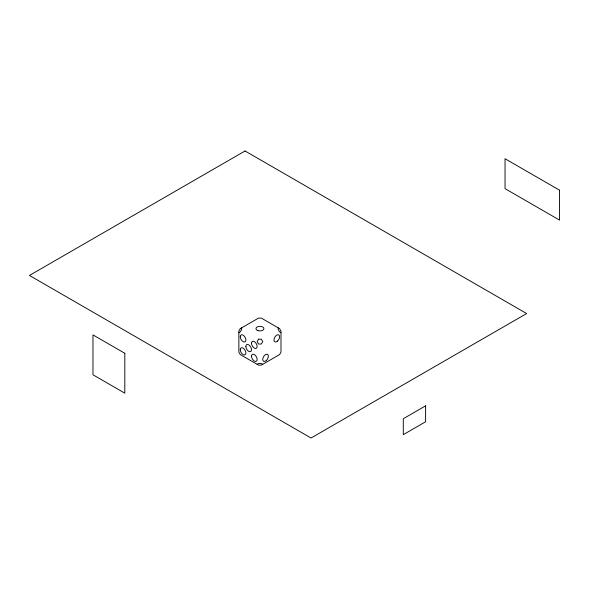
<?xml version="1.0" encoding="UTF-8"?>
<svg xmlns="http://www.w3.org/2000/svg" width="589" height="589" viewBox="0 0 589 589"><rect width="100%" height="100%" fill="white"/><g stroke="black" fill="none" stroke-linecap="round" stroke-linejoin="round"><path stroke-width="0.88" d="M238.869 332.689L240.275 331.879L241.674 329.442L241.674 327.823M257.128 364.311L258.527 363.501L261.339 363.501L262.746 364.311M280.997 332.689L279.591 331.879L278.192 329.442L278.192 327.823M240.275 328.633L238.869 331.07L238.869 352.148L240.275 354.578L258.527 365.121L261.339 365.121L279.591 354.578L280.997 352.148L280.997 331.07L279.591 328.633L261.339 318.097L258.527 318.097L240.275 328.633M258.527 339.176L257.128 341.605L258.527 344.042L261.339 344.042L262.746 341.605L261.339 339.176L258.527 339.176M245.039 150.983L29.45 275.446L311.036 438.017L526.625 313.554L245.039 150.983M425.611 405.843L403.296 418.727L403.296 434.653L425.611 421.768L425.611 405.843M559.55 190.203L505.045 158.735L505.045 188.642L559.55 220.109L559.55 190.203M124.809 353.282L92.974 334.905L92.974 374.781L124.809 393.165L124.809 353.282M257.938 330.628A3.983 2.297 0 0 0 263.916 328.633A3.983 2.297 0 0 0 257.938 326.645A3.983 2.297 0 0 0 257.938 330.628M277.515 341.083A3.983 2.297 -60 0 0 278.781 334.913A3.983 2.297 -60 0 0 274.062 339.095A3.983 2.297 -60 0 0 277.515 341.083M266.28 360.542A3.983 2.297 -60 0 0 267.546 354.372A3.983 2.297 -60 0 0 262.827 358.554A3.983 2.297 -60 0 0 266.28 360.542M240.26 336.739A3.983 2.297 60 0 0 244.487 341.995A3.983 2.297 60 0 0 244.487 336.363A3.983 2.297 60 0 0 240.26 336.739M251.496 343.225A3.983 2.297 60 0 0 255.722 348.482A3.983 2.297 60 0 0 255.722 342.85A3.983 2.297 60 0 0 251.496 343.225M245.878 346.472A3.983 2.297 60 0 0 250.104 351.721A3.983 2.297 60 0 0 250.104 346.089A3.983 2.297 60 0 0 245.878 346.472M240.26 349.711A3.983 2.297 60 0 0 244.487 354.968A3.983 2.297 60 0 0 244.487 349.336A3.983 2.297 60 0 0 240.26 349.711M251.496 356.198A3.983 2.297 60 0 0 255.722 361.455A3.983 2.297 60 0 0 255.722 355.822A3.983 2.297 60 0 0 251.496 356.198"/></g></svg>
